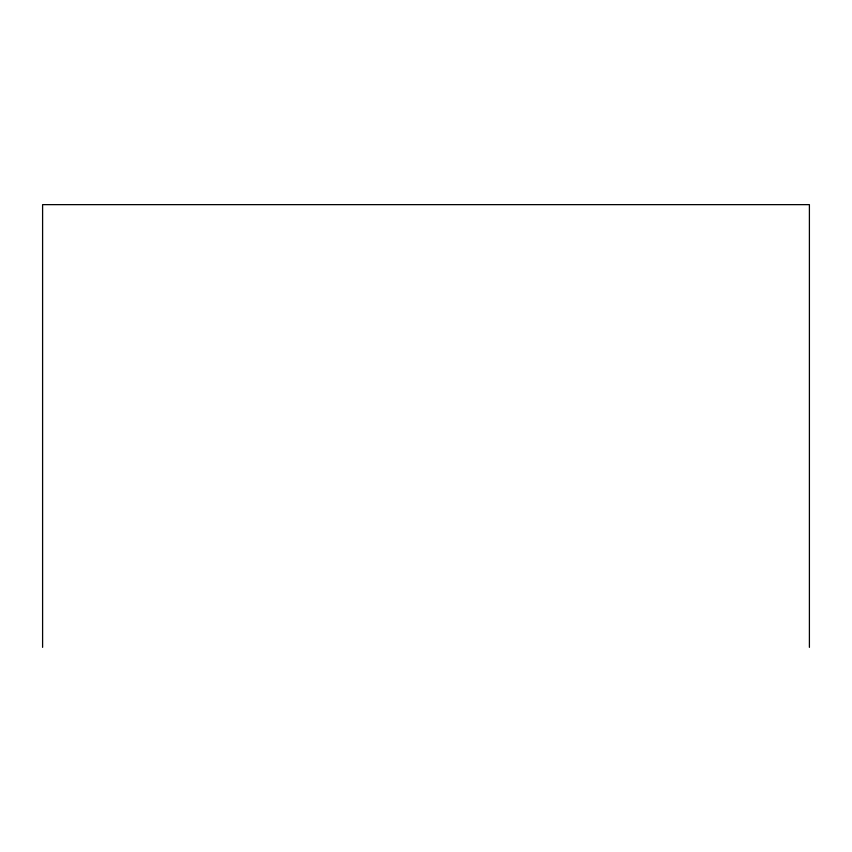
<?xml version="1.0" encoding="UTF-8"?>
<svg xmlns="http://www.w3.org/2000/svg" width="852" height="852" viewBox="0 0 852 852"><rect width="100%" height="100%" fill="white"/><g stroke="black" fill="none" stroke-linecap="round" stroke-linejoin="round"><path stroke-width="1.28" d="M809.4 647.36L809.4 204.64L42.6 204.64L42.6 647.36"/></g></svg>
